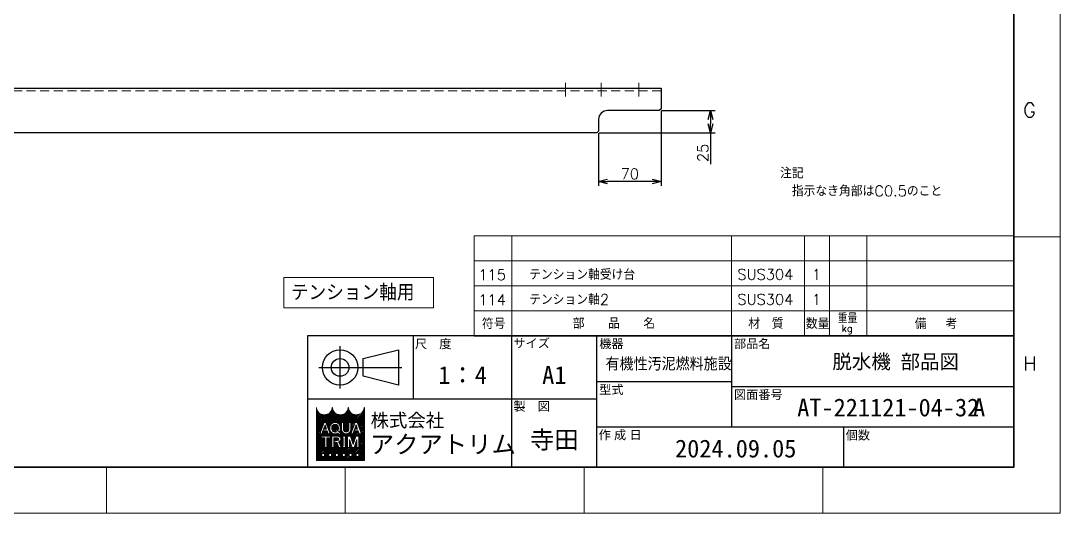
# Model space of a CAD drawing. Header units: millimetres. Extents: x 0 to 3313, y -19 to 2332.
# Drawn here: x 2148 to 3313, y 0 to 552 of the extents above; entities that cross this region are included whole.
import ezdxf
from ezdxf.enums import TextEntityAlignment as Align

# ---------------------------------------------------------------- set-up
doc = ezdxf.new("R2010")
doc.units = ezdxf.units.MM
doc.header["$LTSCALE"] = 1.6
doc.header["$PDMODE"] = 99
doc.header["$PDSIZE"] = 1
doc.linetypes.add('CENTER2', pattern=[28.575000000000003, 19.05, -3.175, 3.175, -3.175])
doc.linetypes.add('HIDDEN', pattern=[9.524999999999999, 6.35, -3.175])
for name, color, linetype, lineweight in [('04_HIDDEN', 2, 'HIDDEN', 13), ('05_CENTER', 4, 'CENTER2', 13), ('07_TEXT', 3, 'Continuous', 13), ('08_DIM', 3, 'Continuous', 13), ('90_FRAME', 5, 'Continuous', 35)]:
    doc.layers.add(name, color=color, linetype=linetype, lineweight=lineweight)
doc.layers.add('91_BLANK', color=5, linetype='Continuous', lineweight=0, plot=False)
doc.styles.add('KSS_TXT', font='txt.shx', dxfattribs={"bigfont": 'extfont2.shx'})
doc.styles.add('MS_G', font='MS Gothic.ttf')
doc.styles.get("Standard").update_dxf_attribs({"font": 'txt.shx', "bigfont": 'extfont2.shx'})
doc.styles.add('表題用', font='MS PGothic.ttf')
doc.dimstyles.new('KSS_DIM', dxfattribs={"dimscale": 4, "dimtxt": 3, "dimasz": 2.5, "dimexe": 1.25, "dimexo": 0.625, "dimtad": 1, "dimdsep": 46, "dimtxsty": 'KSS_TXT', "dimblk": 'OPEN30', "dimcen": 0, "dimazin": 2, "dimtfac": 0.75, "dimtmove": 0, "dimatfit": 3, "dimldrblk": 'OPEN30', "dimfxl": 1.25, "dimtolj": 1, "dimarcsym": 0})

# ---------------------------------------------------------------- blocks, each defined once
blk = doc.blocks.new('_Open30')
at = {"color": 0, "linetype": 'ByBlock', "lineweight": -2}
for p, q in [((-1, 0.26794919), (0, 0)), ((0, 0), (-1, -0.26794919)), ((0, 0), (-1, 0))]:
    blk.add_line(p, q, dxfattribs=at)
blk = doc.blocks.new('*D225')
at = {"layer": '08_DIM', "color": 0, "lineweight": -2, "transparency": 16777216}
for p, q in [((2865.397074699156, 450.7998649722231), (2865.397074699156, 366.7178114207836)), ((2795.397074699156, 425.7998649722231), (2795.397074699156, 366.7178114207836)), ((2855.397074699156, 371.7178114207836), (2805.397074699156, 371.7178114207836))]:
    blk.add_line(p, q, dxfattribs=at)
at = {"layer": 'Defpoints', "color": 0, "transparency": 16777216}
for p in [(2865.397074699156, 453.2998649722231), (2795.397074699156, 428.2998649722231), (2795.397074699156, 371.7178114207836)]:
    blk.add_point(p, dxfattribs=at)
at = {"layer": '08_DIM', "color": 0, "lineweight": -2, "transparency": 16777216, "xscale": 10, "yscale": 10, "zscale": 10, "rotation": 180}
blk.add_blockref('_Open30', (2795.397074699156, 371.7178114207836), dxfattribs=at)
at = {"layer": '08_DIM', "color": 0, "lineweight": -2, "transparency": 16777216, "xscale": 10, "yscale": 10, "zscale": 10}
blk.add_blockref('_Open30', (2865.397074699156, 371.7178114207836), dxfattribs=at)
at = {"layer": '08_DIM', "color": 0, "transparency": 16777216, "insert": (2830.397074699156, 380.2178114207836), "char_height": 12, "attachment_point": 5, "style": 'KSS_TXT'}
blk.add_mtext('\\A1;70', dxfattribs=at)
blk = doc.blocks.new('*D226')
at = {"layer": '08_DIM', "color": 0, "lineweight": -2, "transparency": 16777216}
for p, q in [((2865.897074699157, 451.2998649722233), (2925.861279410571, 451.2998649722233)), ((2920.861279410571, 441.2998649722233), (2920.861279410571, 436.2998649722233)), ((2795.897074699157, 426.2998649722233), (2925.861279410571, 426.2998649722233)), ((2920.861279410571, 426.2998649722233), (2920.861279410571, 391.2998649722233))]:
    blk.add_line(p, q, dxfattribs=at)
at = {"layer": 'Defpoints', "color": 0, "transparency": 16777216}
for p in [(2863.397074699157, 451.2998649722233), (2793.397074699157, 426.2998649722233), (2920.861279410571, 426.2998649722233)]:
    blk.add_point(p, dxfattribs=at)
at = {"layer": '08_DIM', "color": 0, "lineweight": -2, "transparency": 16777216, "xscale": 10, "yscale": 10, "zscale": 10}
for p, rotation in [((2920.861279410571, 451.2998649722233), 90), ((2920.861279410571, 426.2998649722233), 270)]:
    blk.add_blockref('_Open30', p, dxfattribs=dict(at, rotation=rotation))
at = {"layer": '08_DIM', "color": 0, "transparency": 16777216, "insert": (2912.361279410571, 403.7998649722224), "char_height": 12, "attachment_point": 5, "rotation": 90, "style": 'KSS_TXT'}
blk.add_mtext('\\A1;25', dxfattribs=at)

msp = doc.modelspace()

# ---------------------------------------------------------------- hatches: boundary and pattern name
at = {"layer": '90_FRAME', "lineweight": 5}
h = msp.add_hatch(dxfattribs=at)
h.set_pattern_fill('_USER', color=4, scale=1.2, angle=45, pattern_type=0)
h.set_pattern_definition([(45, (2.428014568067738e-06, 3.380257567187072e-07), (-0.8485281374238569, 0.848528137423857), [])])
edge = h.paths.add_edge_path()
edge.add_arc((2532.784011563459, 118.0443029261328), 0.2561589359989652, 90, 180)
edge.add_ellipse((2523.818448803494, 118.0443029261328), major_axis=(-8.709403823964816, 0), ratio=0.8823529411764706, start_angle=360, end_angle=540, ccw=False)
edge.add_arc((2514.85288604353, 118.0443029261328), 0.2561589359989652, 3.187317984128255, 180.0000000000261)
edge.add_ellipse((2505.887323283566, 118.0443029261328), major_axis=(-8.709403823964816, 0), ratio=0.8823529411764706, start_angle=360, end_angle=540, ccw=False)
edge.add_arc((2496.921760523602, 118.0443029261328), 0.2561589359989652, 3.187317984128255, 180)
edge.add_ellipse((2487.956197763638, 118.0443029261328), major_axis=(-8.709403823964816, 0), ratio=0.8823529411764706, start_angle=360, end_angle=540, ccw=False)
edge.add_arc((2478.990635003674, 118.0443029261328), 0.2561589359989652, 3.187317984128255, 90)
edge.add_line((2478.990635003674, 118.3004618621339), (2478.990635003674, 59.12774764637243))
edge.add_line((2478.990635003674, 59.12774764637061), (2532.784011563457, 59.12774764637061))
edge.add_line((2532.784011563459, 59.12774764637061), (2532.784011563459, 118.3004618621303))
h.paths.add_polyline_path([(2487.66487877106, 101.6977199126409), (2489.788746144333, 101.6977199126409), (2494.618467985672, 88.95125125733057), (2494.618467985672, 88.88977311269218), (2492.31913091058, 88.88977311269218), (2491.116768427358, 92.26639753210247), (2486.388088275232, 92.26639753210247), (2487.081315743436, 94.2132054456938), (2490.423540959158, 94.2132054456938), (2488.726812457696, 98.97817023052949), (2485.134494004816, 88.88977311269218), (2482.835156929721, 88.88977311269218), (2482.835156929721, 88.95125125733057)], flags=16)
edge = h.paths.add_edge_path(flags=16)
edge.add_ellipse((2499.963838488116, 96.06222332066272), major_axis=(-5.8916555279762, 0), ratio=0.9565217391304346, start_angle=180, end_angle=360, ccw=False)
edge.add_line((2505.855494016092, 96.06222332066272), (2505.855494016092, 94.52526970466852))
edge.add_ellipse((2499.963838488116, 94.52526970466852), major_axis=(-5.8916555279762, 0), ratio=0.9565217391304346, start_angle=142.1052553177129, end_angle=180, ccw=False)
edge.add_line((2504.613182037477, 91.06387544701602), (2502.962457058112, 92.42409125054064))
edge.add_ellipse((2499.963838488116, 94.67598871228392), major_axis=(3.75679118758396, 0), ratio=0.9950358206786509, start_angle=-37.0427632869818, end_angle=0)
edge.add_line((2503.720624959607, 94.67584359503917), (2503.720624959607, 95.91150431304732))
edge.add_ellipse((2499.963838488116, 95.91150431304732), major_axis=(3.75678647149081, 0), ratio=0.9947182625257321, start_angle=360, end_angle=540)
edge.add_line((2496.207052016625, 95.91150431304732), (2496.207052016625, 94.6758569709159))
edge.add_ellipse((2499.963838488116, 94.67598871228392), major_axis=(3.75679118758396, 0), ratio=0.9950358206786509, start_angle=-180, end_angle=-65.75794872216291)
edge.add_line((2501.506348242825, 91.26747993830713), (2500.4603937385, 92.28544412584733))
edge.add_line((2500.460393738498, 92.28544412584552), (2501.595038929112, 93.49027929634349))
edge.add_line((2501.595038929112, 93.4902792963453), (2506.339262864996, 89.58098583213132))
edge.add_line((2506.339262864994, 89.5809858321295), (2504.856736798023, 88.00674962027688))
edge.add_line((2504.856736798026, 88.0067496202787), (2503.07578545746, 89.74004172519153))
edge.add_ellipse((2499.963838488116, 94.52526970466852), major_axis=(-5.8916555279762, 0), ratio=0.9565217391304346, start_angle=0, end_angle=121.88362473889401, ccw=False)
edge.add_line((2494.07218296014, 94.52526970466852), (2494.07218296014, 96.06222332066272))
h.paths.add_polyline_path([(2494.999432772534, 86.32818375270244), (2494.999432772534, 84.5350712007089), (2491.157048732549, 84.5350712007089, 0.4142135623730951), (2490.900889796548, 84.27891226470956), (2490.900889796548, 73.52023695275375), (2488.59545937256, 73.52023695275375), (2488.59545937256, 84.27891226470956, 0.4142135623730951), (2488.339300436562, 84.5350712007089), (2484.496916396577, 84.5350712007089), (2484.496916396577, 86.32818375270244)], flags=16)
edge = h.paths.add_edge_path(flags=16)
edge.add_line((2496.459497088164, 86.32818375270244), (2502.35115261614, 86.32818375270244))
edge.add_ellipse((2502.351152616136, 82.95894590900161), major_axis=(-4.134945875879031, 7.595772347314229e-16), ratio=0.8148203011203055, start_angle=111.38697473498539, end_angle=270, ccw=False)
edge.add_arc((2502.985257251928, 78.39289031076214), 1.674818033710892, 22.272952259934925, 58.5531130129101, ccw=False)
edge.add_line((2504.535115011853, 79.02767875586642), (2506.742257428013, 73.62270052715348))
edge.add_line((2506.742257428015, 73.62270052715348), (2506.742257428015, 73.52023695275375))
edge.add_line((2506.742257428015, 73.52023695275375), (2504.257515748826, 73.52023695275375))
edge.add_line((2504.257515748826, 73.52023695275375), (2502.307650511496, 78.94771842802538))
edge.add_arc((2501.357145190688, 78.56507232130707), 1.02463574399587, 21.92829786654815, 90)
edge.add_line((2501.357145190688, 79.58970806530078), (2498.841775192951, 79.58970806530078))
edge.add_line((2498.84177519295, 79.58970806530078), (2498.84177519295, 81.38282061729433))
edge.add_line((2498.84177519295, 81.38282061729433), (2502.658543339333, 81.38282061729433))
edge.add_arc((2502.603584884776, 82.95894590900161), 1.577083183248922, 271.9970571044071, 448.0029428955929)
edge.add_line((2502.658543339339, 84.5350712007089), (2498.764927512154, 84.5350712007089))
edge.add_line((2498.764927512153, 84.5350712007089), (2498.764927512153, 73.52023695275375))
edge.add_line((2498.764927512153, 73.52023695275375), (2496.459497088162, 73.52023695275375))
edge.add_line((2496.459497088164, 73.52023695275375), (2496.459497088164, 86.32818375270244))
h.paths.add_polyline_path([(2507.039615355666, 101.6977199126409), (2509.345045779658, 101.6977199126409), (2509.345045779658, 94.52526970466852, 0.175030561155744), (2510.36206541662, 91.58973104410461, 0.2571496110314638), (2514.475840606674, 91.58973104410461, 0.1750305611562702), (2515.492860243632, 94.52526970467761), (2515.492860243632, 101.6977199126409), (2517.798290667624, 101.6977199126409), (2517.798290667624, 94.06187212229952, -0.3793912406243967), (2512.803191415643, 88.88977311269218), (2512.034714607643, 88.88977311269218, -0.3793912406243716), (2507.039615355666, 94.06187212229952)], flags=16)
h.paths.add_polyline_path([(2508.684833381887, 86.32818375270244), (2511.502581677878, 86.32818375270244), (2511.502581677878, 84.5350712007089, 0.4142135623730951), (2511.24642274188, 84.27891226470956), (2511.24642274188, 75.56950844074481, 0.4142135623730951), (2511.502581677878, 75.3133495047473), (2511.502581677878, 73.52023695275375), (2508.684833381887, 73.52023695275375), (2508.684833381887, 75.3133495047473, 0.4142135623730951), (2508.940992317888, 75.56950844074481), (2508.940992317888, 84.27891226470956, 0.4142135623730951), (2508.684833381887, 84.5350712007089)], flags=16)
h.paths.add_polyline_path([(2513.810508226824, 86.32818375270244), (2517.155838741566, 86.32818375270244), (2520.214481626799, 77.0259742398407), (2523.273124512032, 86.32818375270244), (2526.620577930842, 86.32818375270244), (2526.620577930842, 73.52023695275375), (2524.315147506853, 73.52023695275375), (2524.315147506853, 82.48579971271784), (2521.367196838795, 73.52023695275375), (2519.061766414806, 73.52023695275375), (2516.113815746744, 82.48579971271784), (2516.115938650817, 73.52023695275375), (2513.810508226824, 73.52023695275375)], flags=16)
h.paths.add_polyline_path([(2522.498218294798, 101.6977199126409), (2524.622085668072, 101.6977199126409), (2529.451807509411, 88.95125125733057), (2529.451807509411, 88.88977311269218), (2527.152470434315, 88.88977311269218), (2525.950107951097, 92.26639753210247), (2521.221427798971, 92.26639753210247), (2521.914655267171, 94.2132054456938), (2525.256880482897, 94.2132054456938), (2523.560151981435, 98.97817023052949), (2519.967833528551, 88.88977311269218), (2517.668496453456, 88.88977311269218), (2517.668496453456, 88.95125125733057)], flags=16)
h.paths.add_polyline_path([(2485.138449467651, 66.81251572633983), (2488.212356699636, 66.81251572633983), (2488.212356699636, 63.73860849435323), (2485.138449467651, 63.73860849435323)], flags=16)
h.paths.add_polyline_path([(2492.82321754762, 66.81251572633983), (2495.897124779605, 66.81251572633983), (2495.897124779605, 63.73860849435323), (2492.82321754762, 63.73860849435323)], flags=16)
h.paths.add_polyline_path([(2500.507985627589, 66.81251572633983), (2503.581892859574, 66.81251572633983), (2503.581892859574, 63.73860849435323), (2500.507985627589, 63.73860849435323)], flags=16)
h.paths.add_polyline_path([(2508.192753707558, 66.81251572633983), (2511.266660939543, 66.81251572633983), (2511.266660939543, 63.73860849435323), (2508.192753707558, 63.73860849435323)], flags=16)
h.paths.add_polyline_path([(2515.877521787528, 66.81251572633983), (2518.951429019512, 66.81251572633983), (2518.951429019512, 63.73860849435323), (2515.877521787528, 63.73860849435323)], flags=16)
h.paths.add_polyline_path([(2523.562289867497, 66.81251572633983), (2526.636197099482, 66.81251572633983), (2526.636197099482, 63.73860849435323), (2523.562289867497, 63.73860849435323)], flags=16)

# ---------------------------------------------------------------- linework, layer by layer
at = {"color": 0}
for p, q in [((755.3970746991563, 476.2998649722231), (2865.397074699156, 476.2998649722231)), ((2865.397074699156, 476.2998649722231), (2865.397074699156, 453.2998649722231)), ((2863.397074699156, 451.2998649722231), (2805.397074699156, 451.2998649722231)), ((2865.397074699156, 453.2998649722231), (2863.397074699156, 451.2998649722231)), ((2795.397074699156, 441.2998649722231), (2795.397074699156, 428.2998649722231)), ((2793.397074699156, 426.2998649722231), (827.3970746991563, 426.2998649722231)), ((2795.397074699156, 428.2998649722231), (2793.397074699156, 426.2998649722231))]:
    msp.add_line(p, q, dxfattribs=at)
msp.add_arc((2805.397074699156, 441.2998649722231), 10, 90, 180, dxfattribs=at)
at = {"layer": '04_HIDDEN'}
msp.add_line((2865.397074699156, 473.2998649722231), (755.3970746991563, 473.2998649722231), dxfattribs=at)
at = {"layer": '05_CENTER'}
for p, q in [((2758.397074703384, 467.0707742873292), (2758.397074703384, 482.5203418804504)), ((2798.397074703384, 467.0707742873292), (2798.397074703384, 482.5203418804504)), ((2840.397074703384, 467.0707742873292), (2840.397074703384, 482.5203418804504))]:
    msp.add_line(p, q, dxfattribs=at)
at = {"layer": '08_DIM'}
msp.add_lwpolyline([(2442.404422138921, 264.3404494739851), (2442.404422138921, 230.3404494739851), (2610.222615207427, 230.3404494739851), (2610.222615207427, 264.3404494739851)], close=True, dxfattribs=at)
at = {"layer": '90_FRAME', "color": 4, "lineweight": 13}
for p, q in [((2656.069992768332, 310.7016214586315), (3260.955701801782, 310.7016214586315)), ((2656.070015874565, 310.7016214586315), (2656.070015874565, 198.7016244671281)), ((2698.070010624573, 310.7016214586315), (2698.070010624573, 198.7016244671281)), ((2944.431898635686, 310.7016214586315), (2944.431898635686, 198.7016244671281)), ((3026.208353593612, 310.7016214586315), (3026.208353593628, 198.7016244671281)), ((3054.208350093614, 310.7016214586315), (3054.20835009363, 198.7016244671281)), ((3096.208344843624, 310.7016214586315), (3096.208344843623, 198.7016244671281)), ((3312.803439193518, 309.7570713953615), (3260.955724908015, 309.7570713953615)), ((2656.069992768332, 282.7016199634972), (3260.955701801782, 282.7016199634972)), ((2656.069992768332, 254.7016214586315), (3260.955701801782, 254.7016214586315)), ((2656.069992768332, 226.7016214586315), (3260.955701801782, 226.7016214586315)), ((2243.636907767629, -1.126752522395691e-07), (2243.636907767629, 51.61591018200809)), ((2511.370527766548, -1.126752522395691e-07), (2511.370527766548, 51.61591018200809)), ((2779.104147765468, -1.126752522395691e-07), (2779.104147765468, 51.61591018200809)), ((3046.837767764388, -1.126752522395691e-07), (3046.837767764388, 51.61591018200809))]:
    msp.add_line(p, q, dxfattribs=at)
at = {"layer": '90_FRAME', "color": 0, "lineweight": 25}
for p, q in [((2587.755724910732, 127.9873387531256), (2587.755724910732, 198.7016244671281)), ((2698.070010624573, 51.61591018200807), (2698.070010624573, 198.7016244671281)), ((2793.384296338414, 51.61591018200807), (2793.384296338414, 198.7016244671281)), ((2944.431898635686, 198.7016244671281), (2944.431898635686, 96.8730530389671)), ((2505.585724911065, 139.5844816102249), (2505.585724911065, 187.1044816100325)), ((2481.825724911161, 163.3444816101251), (2574.885724910784, 163.3444816101251)), ((2793.384296338414, 147.7873387530485), (2944.431898635686, 147.7873387530485)), ((2944.431898635686, 142.1301958959261), (3260.955724908015, 142.1301958959261)), ((2793.384296338414, 127.9873387531256), (2468.955724911213, 127.9873387531256)), ((2793.384296338414, 96.8730530389671), (3260.955724908015, 96.8730530389671)), ((3069.927153480171, 96.8730530389671), (3069.927153480171, 51.61591018200807))]:
    msp.add_line(p, q, dxfattribs=at)
at = {"layer": '90_FRAME', "color": 7, "lineweight": 25}
msp.add_line((2656.070015874565, 198.7016244671281), (3260.955724908015, 198.7016244671281), dxfattribs=at)
at = {"layer": '90_FRAME', "color": 4, "lineweight": 5}
for p, q in [((2478.990635003674, 59.12774764637061), (2478.990635003674, 118.3004618621339)), ((2532.784011563459, 118.3004618621339), (2532.784011563459, 59.12774764637061)), ((2482.835156929721, 88.95125125733057), (2487.66487877106, 101.6977199126409)), ((2485.134494004816, 88.88977311269218), (2488.726812457696, 98.97817023052949)), ((2486.388088275232, 92.26639753210247), (2487.081315743436, 94.2132054456938)), ((2487.081315743436, 94.2132054456938), (2490.423540959158, 94.2132054456938)), ((2487.66487877106, 101.6977199126409), (2489.788746144333, 101.6977199126409)), ((2490.423540959158, 94.2132054456938), (2488.726812457696, 98.97817023052949)), ((2494.618467985672, 88.95125125733057), (2489.788746144333, 101.6977199126409)), ((2494.07218296014, 96.06222332066272), (2494.07218296014, 94.52526970466852)), ((2496.207052016625, 95.91150431304732), (2496.207052016625, 94.68194142025231)), ((2500.460393738498, 92.28544412584552), (2501.595038929112, 93.4902792963453)), ((2501.595038929112, 93.4902792963453), (2506.339262864994, 89.5809858321295)), ((2503.720624959607, 95.91150431304732), (2503.720624959607, 94.68194142025231)), ((2505.855494016092, 96.06222332066272), (2505.855494016092, 94.52526970466852)), ((2507.039615355666, 94.06187212229952), (2507.039615355666, 101.6977199126409)), ((2509.345045779658, 101.6977199126409), (2507.039615355666, 101.6977199126409)), ((2509.345045779658, 94.52526970466852), (2509.345045779658, 101.6977199126409)), ((2515.492860243632, 94.52526970466852), (2515.492860243632, 101.6977199126409)), ((2515.492860243632, 101.6977199126409), (2517.798290667624, 101.6977199126409)), ((2517.668496453456, 88.95125125733057), (2522.498218294798, 101.6977199126409)), ((2517.798290667624, 94.06187212229952), (2517.798290667624, 101.6977199126409)), ((2519.967833528551, 88.88977311269218), (2523.560151981435, 98.97817023052949)), ((2521.221427798971, 92.26639753210247), (2521.914655267171, 94.2132054456938)), ((2521.914655267171, 94.2132054456938), (2525.256880482897, 94.2132054456938)), ((2522.498218294798, 101.6977199126409), (2524.622085668072, 101.6977199126409)), ((2525.256880482897, 94.2132054456938), (2523.560151981435, 98.97817023052949)), ((2529.451807509411, 88.95125125733057), (2524.622085668072, 101.6977199126409)), ((2482.835156929721, 88.88977311269218), (2482.835156929721, 88.95125125733057)), ((2482.835156929721, 88.95125125733057), (2482.835156929721, 88.95125125733057)), ((2482.835156929721, 88.88977311269218), (2482.835156929721, 88.95125125733057)), ((2482.835156929721, 88.88977311269218), (2485.134494004816, 88.88977311269218)), ((2484.496916396577, 86.32818375270244), (2494.999432772534, 86.32818375270244)), ((2484.496916396577, 86.32818375270244), (2484.496916396577, 84.5350712007089)), ((2484.496916396577, 84.5350712007089), (2488.339300436562, 84.5350712007089)), ((2486.388088275232, 92.26639753210247), (2491.116768427358, 92.26639753210247)), ((2488.59545937256, 73.52023695275375), (2488.59545937256, 84.27891226470956)), ((2490.900889796548, 73.52023695275375), (2490.900889796548, 84.27891226470956)), ((2492.31913091058, 88.88977311269218), (2491.116768427358, 92.26639753210247)), ((2491.157048732549, 84.5350712007089), (2494.999432772534, 84.5350712007089)), ((2494.618467985672, 88.88977311269218), (2492.31913091058, 88.88977311269218)), ((2494.618467985672, 88.88977311269218), (2494.618467985672, 88.95125125733057)), ((2494.999432772534, 86.32818375270244), (2494.999432772534, 84.5350712007089)), ((2496.459497088164, 86.32818375270244), (2496.459497088164, 73.52023695275375)), ((2496.459497088164, 86.32818375270244), (2502.351152616136, 86.32818375270244)), ((2498.764927512153, 73.52023695275375), (2498.764927512153, 84.5350712007089)), ((2498.764927512153, 84.5350712007089), (2502.658543339339, 84.5350712007089)), ((2500.460393738498, 92.28544412584552), (2501.506348242825, 91.26747993830713)), ((2502.962457058112, 92.42409125054064), (2504.613182037477, 91.06387544701602)), ((2503.07578545746, 89.74004172519153), (2504.856736798026, 88.0067496202787)), ((2504.856736798026, 88.0067496202787), (2506.339262864994, 89.5809858321295)), ((2508.684833381887, 86.32818375270244), (2511.502581677878, 86.32818375270244)), ((2508.684833381887, 86.32818375270244), (2508.684833381887, 84.5350712007089)), ((2508.940992317888, 75.56950844074481), (2508.940992317888, 84.27891226470956)), ((2511.24642274188, 75.56950844074481), (2511.24642274188, 84.27891226470956)), ((2511.502581677878, 86.32818375270244), (2511.502581677878, 84.5350712007089)), ((2512.803191415643, 88.88977311269218), (2512.034714607647, 88.88977311269218)), ((2513.810508226824, 86.32818375270244), (2513.810508226824, 73.52023695275375)), ((2513.810508226824, 86.32818375270244), (2517.155838741566, 86.32818375270244)), ((2516.115938650817, 73.52023695275375), (2516.113815746744, 82.48579971271784)), ((2519.061766414806, 73.52023695275375), (2516.113815746744, 82.48579971271784)), ((2520.214481626799, 77.0259742398407), (2517.155838741566, 86.32818375270244)), ((2517.668496453456, 88.88977311269218), (2517.668496453456, 88.95125125733057)), ((2517.668496453456, 88.95125125733057), (2517.668496453456, 88.95125125733057)), ((2517.668496453456, 88.88977311269218), (2517.668496453456, 88.95125125733057)), ((2517.668496453456, 88.88977311269218), (2519.967833528551, 88.88977311269218)), ((2520.214481626799, 77.0259742398407), (2523.273124512032, 86.32818375270244)), ((2521.221427798971, 92.26639753210247), (2525.950107951097, 92.26639753210247)), ((2521.367196838795, 73.52023695275375), (2524.315147506853, 82.48579971271784)), ((2526.620577930842, 86.32818375270244), (2523.273124512032, 86.32818375270244)), ((2524.315147506853, 82.48579971271784), (2524.315147506853, 73.52023695275375)), ((2527.152470434315, 88.88977311269218), (2525.950107951097, 92.26639753210247)), ((2526.620577930842, 73.52023695275375), (2526.620577930842, 86.32818375270244)), ((2529.451807509411, 88.88977311269218), (2527.152470434315, 88.88977311269218)), ((2529.451807509411, 88.88977311269218), (2529.451807509411, 88.95125125733057)), ((2488.59545937256, 73.52023695275375), (2490.900889796548, 73.52023695275375)), ((2496.459497088164, 73.52023695275375), (2498.764927512153, 73.52023695275375)), ((2498.84177519295, 79.58970806530078), (2498.84177519295, 81.38282061729433)), ((2498.84177519295, 81.38282061729433), (2502.658543339339, 81.38282061729433)), ((2498.84177519295, 79.58970806530078), (2501.357145190688, 79.58970806530078)), ((2502.307650511496, 78.94771842802538), (2504.257515748826, 73.52023695275375)), ((2504.257515748826, 73.52023695275375), (2506.742257428015, 73.52023695275375)), ((2504.535115011853, 79.02767875586824), (2506.742257428015, 73.62270052715348)), ((2506.742257428015, 73.62270052715348), (2506.742257428015, 73.52023695275375)), ((2508.684833381887, 73.52023695275375), (2508.684833381887, 75.3133495047473)), ((2508.684833381887, 73.52023695275375), (2511.502581677878, 73.52023695275375)), ((2511.502581677878, 73.52023695275375), (2511.502581677878, 75.3133495047473)), ((2513.810508226824, 73.52023695275375), (2516.115938650817, 73.52023695275375)), ((2519.061766414806, 73.52023695275375), (2521.367196838795, 73.52023695275375)), ((2524.315147506853, 73.52023695275375), (2526.620577930842, 73.52023695275375)), ((2532.784011563459, 59.12774764637061), (2478.990635003674, 59.12774764637061)), ((2485.138449467651, 66.81251572633983), (2488.212356699636, 66.81251572633983)), ((2485.138449467651, 66.81251572633983), (2485.138449467651, 63.73860849435323)), ((2488.212356699636, 63.73860849435323), (2485.138449467651, 63.73860849435323)), ((2488.212356699636, 66.81251572633983), (2488.212356699636, 63.73860849435323)), ((2492.82321754762, 66.81251572633983), (2495.897124779605, 66.81251572633983)), ((2492.82321754762, 66.81251572633983), (2492.82321754762, 63.73860849435323)), ((2495.897124779605, 63.73860849435323), (2492.82321754762, 63.73860849435323)), ((2495.897124779605, 66.81251572633983), (2495.897124779605, 63.73860849435323)), ((2500.507985627589, 66.81251572633983), (2503.581892859574, 66.81251572633983)), ((2500.507985627589, 66.81251572633983), (2500.507985627589, 63.73860849435323)), ((2503.581892859574, 63.73860849435323), (2500.507985627589, 63.73860849435323)), ((2503.581892859574, 66.81251572633983), (2503.581892859574, 63.73860849435323)), ((2508.192753707558, 66.81251572633983), (2511.266660939543, 66.81251572633983)), ((2508.192753707558, 66.81251572633983), (2508.192753707558, 63.73860849435323)), ((2511.266660939543, 63.73860849435323), (2508.192753707558, 63.73860849435323)), ((2511.266660939543, 66.81251572633983), (2511.266660939543, 63.73860849435323)), ((2515.877521787528, 66.81251572633983), (2518.951429019512, 66.81251572633983)), ((2515.877521787528, 66.81251572633983), (2515.877521787528, 63.73860849435323)), ((2518.951429019512, 63.73860849435323), (2515.877521787528, 63.73860849435323)), ((2518.951429019512, 66.81251572633983), (2518.951429019512, 63.73860849435323)), ((2526.636197099482, 66.81251572633983), (2523.562289867497, 66.81251572633983)), ((2523.562289867497, 66.81251572633983), (2523.562289867497, 63.73860849435323)), ((2523.562289867497, 63.73860849435323), (2526.636197099482, 63.73860849435323)), ((2526.636197099482, 66.81251572633983), (2526.636197099482, 63.73860849435323))]:
    msp.add_line(p, q, dxfattribs=at)
at = {"layer": '90_FRAME'}
msp.add_lwpolyline([(155.3836106315844, 51.61591018200809), (3260.955724908015, 51.61591018200807), (3260.955724908015, 2271.831485601825), (155.3836106315844, 2271.831485601825)], close=True, dxfattribs=at)
at = {"layer": '90_FRAME', "color": 0, "lineweight": 25}
msp.add_lwpolyline([(2468.955724911213, 51.61591018200807), (3260.955724908015, 51.61591018200807), (3260.955724908015, 198.7016244671281), (2468.955724911213, 198.7016244671281)], close=True, dxfattribs=at)
msp.add_lwpolyline([(2531.325724910964, 173.2444816100865), (2570.925724910803, 183.1444816100479), (2570.925724910803, 143.5444816102095), (2531.325724910964, 153.4444816101673), (2531.325724910964, 173.2444816100865)], dxfattribs=at)
for radius in [19.79999999992, 9.89999999996]:
    msp.add_circle((2505.585724911065, 163.3444816101251), radius, dxfattribs=at)
at = {"layer": '90_FRAME', "color": 4, "lineweight": 5}
for centre, radius, start, end in [((2478.990635003674, 118.0443029261328), 0.2561589359989652, 0, 90), ((2496.921760523602, 118.0443029261328), 0.2561589359989652, 0, 180), ((2496.921760523602, 118.0443029261328), 0.2561589359989652, 0, 90), ((2514.85288604353, 118.0443029261328), 0.2561589359989652, 0, 180), ((2532.784011563459, 118.0443029261328), 0.2561589359989652, 90, 180), ((2512.454759294769, 94.29357091348675), 5.420098542558598, 182.4500309922613, 265.5552572885243), ((2513.917997784466, 94.46562951004444), 4.573340900382642, 179.2527938813868, 218.9645718468802), ((2512.383146728521, 94.29357091348675), 5.420098542558598, 274.4447427114757, 357.5499690077386), ((2510.919908238824, 94.46562951004444), 4.573340900382127, 321.0354281531198, 0.7472061186132525), ((2488.339300436562, 84.27891226470956), 0.2561589359989652, 0, 90), ((2491.157048732549, 84.27891226470956), 0.2561589359989652, 90, 180), ((2502.603584884776, 82.95894590900161), 1.577083183248922, 271.997057104354, 88.00294289554164), ((2508.684833381887, 84.27891226470956), 0.2561589359989652, 0, 90), ((2512.418953011647, 95.3246657339073), 4.263862534800127, 241.157727808319, 298.842272191681), ((2511.502581677878, 84.27891226470956), 0.2561589359989652, 90, 180), ((2501.357145190688, 78.56507232130707), 1.024635743995861, 21.92829786655025, 90), ((2502.985257251928, 78.39289031076214), 1.674818033710921, 22.27295225998095, 58.55311301286322), ((2508.684833381887, 75.56950844074481), 0.2561589359989652, 270, 0), ((2511.502581677878, 75.56950844074481), 0.2561589359989652, 180, 270)]:
    msp.add_arc(centre, radius, start, end, dxfattribs=at)
for centre, major_axis, ratio, start_param, end_param in [((2487.956197763638, 118.0443029261328), (-8.709403823964816, 0), 0.8823529411764706, 6.283185307179586, 9.42477796076938), ((2505.887323283566, 118.0443029261328), (-8.709403823964816, 0), 0.8823529411764706, 6.283185307179586, 9.42477796076938), ((2523.818448803494, 118.0443029261328), (-8.709403823964816, 0), 0.8823529411764706, 6.283185307179586, 9.42477796076938), ((2499.963838488116, 96.06222332066272), (-5.8916555279762, 0), 0.9565217391304346, 3.141592653589793, 6.283185307179586), ((2499.963838488116, 95.91150431304732), (3.75678647149081, 0), 0.9947182625257321, 6.283185307179586, 9.42477796076938), ((2502.351152616136, 82.95894590900161), (-4.134945875879031, 7.595772347314198e-16), 0.8148203011203053, 1.944069452961235, 4.71238898038469)]:
    msp.add_ellipse(centre, major_axis=major_axis, ratio=ratio, start_param=start_param, end_param=end_param, dxfattribs=at)
at = {"layer": '90_FRAME', "color": 4, "lineweight": 5, "extrusion": (0, 0, -1)}
for centre, major_axis, ratio, start_param, end_param in [((2499.963838488116, 94.52526970466852), (-5.8916555279762, 0), 0.9565217391304346, 4.155914751220672, 6.283185307179586), ((2499.963838488116, 94.67598871228392), (3.75679118758396, 0), 0.9950358206786509, 7.430878021738927, 9.42477796076938), ((2499.963838488116, 94.67598871228392), (3.75679118758396, 0), 0.9950358206786509, 6.283185307179586, 6.929703490574296), ((2499.963838488116, 94.52526970466852), (-5.8916555279762, 0), 0.9565217391304346, 3.141592653589793, 3.802980717498315)]:
    msp.add_ellipse(centre, major_axis=major_axis, ratio=ratio, start_param=start_param, end_param=end_param, dxfattribs=at)
at = {"layer": '91_BLANK'}
msp.add_lwpolyline([(-8.093381893559126e-07, -1.126752522395691e-07), (3312.803439188015, -1.126752522395691e-07), (3312.803439188015, 2331.679199898026), (-8.093381893559126e-07, 2331.679199898026)], close=True, dxfattribs=at)

# ---------------------------------------------------------------- texts
at = {"layer": '07_TEXT', "ltscale": 2, "insert": (2998.812450905434, 387.2365557024932), "char_height": 12, "attachment_point": 1}
msp.add_mtext_dynamic_manual_height_columns('注記\\P\u3000指示なき角部はC0.5のこと', width=222.2189791035503, gutter_width=15, heights=[0], dxfattribs=at)
at = {"layer": '07_TEXT', "color": 1, "ltscale": 2, "insert": (3215.076804675849, 128.6369669210944), "char_height": 20, "width": 69.39451538729008, "attachment_point": 1, "style": 'MS_G'}
msp.add_mtext('A', dxfattribs=at)
at = {"layer": '08_DIM', "style": 'KSS_TXT'}
msp.add_text('テンション軸用', height=18, dxfattribs=at).set_placement((2450.404422138921, 238.3404494739851))
at = {"layer": '90_FRAME', "color": 0, "lineweight": 13, "style": 'KSS_TXT'}
for s, p in [('G', (3271.262776154246, 451.7515091447873)), ('H', (3271.262776154246, 167.7626336459356))]:
    msp.add_text(s, height=16, dxfattribs=at).set_placement(p, align=Align.MIDDLE_LEFT)
at = {"layer": '90_FRAME', "color": 3, "lineweight": 13}
for s, p in [('115', (2676.039712852492, 267.1911235557189)), ('1', (3039.665221940936, 267.3923205944903)), ('114', (2676.039712852492, 239.1911250508532)), ('1', (3039.665221940936, 239.3923220896246))]:
    msp.add_text(s, height=12, dxfattribs=at).set_placement(p, align=Align.MIDDLE_CENTER)
for s, height, p in [('テンション軸受け台', 12, (2717.577544646552, 261.4998192871416)), ('SUS304', 12, (2950.877395667214, 261.6589873006726)), ('テンション軸2', 12, (2717.577544646552, 233.4998177828933)), ('SUS304', 12, (2950.877395667214, 233.6589873006726)), ('重量', 10, (3063.355111471703, 213.0730870623581)), ('符号', 12, (2664.621994252741, 206.3275106742893)), ('部\u3000\u3000品\u3000\u3000名', 12, (2766.350850651698, 206.7630661754027)), ('材\u3000質', 12, (2963.105646341352, 206.6188954248648)), ('数量', 12, (3027.678922044203, 206.528707713084)), ('kg', 8, (3067.77497053342, 203.2883888732092)), ('備  考', 12, (3149.730082373996, 206.3275106742893))]:
    msp.add_text(s, height=height, dxfattribs=at).set_placement(p)
at = {"layer": '90_FRAME', "color": 0, "style": '表題用'}
for s, p in [('尺\u3000度', (2589.549799594189, 189.8447367927615)), ('サイズ', (2699.864085308026, 190.5905521223899)), ('機器', (2796.102612217173, 190.0099838312849)), ('部品名', (2947.150214514453, 190.0099838312849)), ('型式', (2796.102612217173, 138.5956981172053)), ('図面番号', (2947.150214514449, 132.9385552600829)), ('製\u3000図', (2699.864146253703, 119.8762664083911)), ('作 成 日', (2795.412463368136, 87.80121205187925)), ('個数', (3072.302040467706, 87.52464831262068))]:
    msp.add_text(s, height=10, dxfattribs=at).set_placement(p, align=Align.MIDDLE_LEFT)
at = {"layer": '90_FRAME', "color": 0, "style": 'MS_G', "width": 0.9}
msp.add_text('有機性汚泥燃料施設', height=12.8, dxfattribs=at).set_placement((2803.147463597718, 161.2842602781881))
at = {"layer": '90_FRAME', "color": 0, "style": 'MS_G'}
for s, height, p in [('脱水機 部品図', 16, (3057.45906803752, 161.8583705960455)), ('AT-221121-04-32', 20, (3018.011112294846, 108.5143805856874)), ('2024.09.05', 20, (2881.055564052571, 62.47935780311605))]:
    msp.add_text(s, height=height, dxfattribs=at).set_placement(p)
msp.add_text('A1', height=20, dxfattribs=at).set_placement((2745.727153481491, 154.8587673244469), align=Align.MIDDLE)
at = {"layer": '90_FRAME', "color": 4, "style": 'MS_G'}
msp.add_text('株式会社', height=15.12154285708176, dxfattribs=at).set_placement((2581.022604109666, 104.1125202362896), align=Align.MIDDLE_CENTER)
msp.add_text('アクアトリム', height=20, dxfattribs=at).set_placement((2538.936777746122, 67.18053213663848))
at = {"layer": '90_FRAME', "color": 0, "style": 'MS_G'}
for tag, p in [('1：4', (2642.912867767654, 154.8587673244469)), ('寺田', (2745.727153481491, 82.7301958961666))]:
    msp.add_attdef(tag, text='', height=20, dxfattribs=at).set_placement(p, align=Align.MIDDLE)

# ---------------------------------------------------------------- dimensions: what is measured, and where the dimension line sits
at = {"layer": '08_DIM'}
for base, p1, p2, angle, picture, middle in [((2920.861279410571, 426.2998649722233), (2863.397074699156, 451.2998649722231), (2793.397074699156, 426.2998649722231), 90, '*D226', (2912.361279410571, 403.7998649722224)), ((2795.397074699156, 371.7178114207836), (2865.397074699156, 453.2998649722231), (2795.397074699156, 428.2998649722231), 180, '*D225', (2830.397074699156, 380.2178114207836))]:
    dim = msp.add_linear_dim(base=base, p1=p1, p2=p2, angle=angle, dimstyle='KSS_DIM', dxfattribs=at)
    dim.commit()
    dim.dimension.update_dxf_attribs({"geometry": picture, "text_midpoint": middle})

doc.saveas('drawing.dxf')
